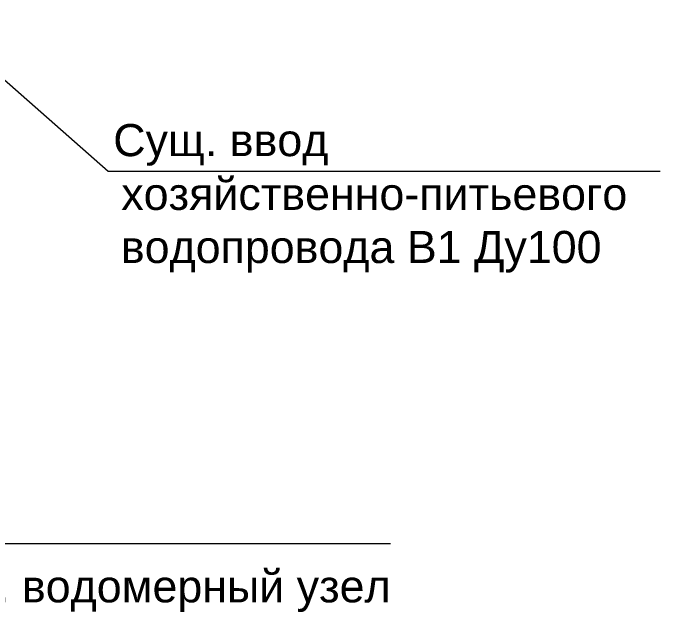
# Model space of a CAD drawing. Header units: millimetres. Extents: x -10178924 to 11692288, y -947381 to 58396.
# Drawn here: x 347573 to 353627, y -541930 to -536329 of the extents above; entities that cross this region are included whole.
import ezdxf

# ---------------------------------------------------------------- set-up
doc = ezdxf.new("R2010")
doc.units = ezdxf.units.MM
doc.layers.add('PDF __надписи_вода', color=7, linetype='Continuous')
doc.layers.add('PDF _Текст', color=7, linetype='Continuous', lineweight=5)
doc.styles.add('PDF Arial', font='arial.ttf')

msp = doc.modelspace()

# ---------------------------------------------------------------- linework, layer by layer
at = {"layer": 'PDF __надписи_вода', "color": 8, "lineweight": 20, "true_color": 0x7f7f7f}
for points in [[(346780.1, -536328.9), (348462.5, -537809.5), (348462.5, -537809.5), (353627.1, -537809.5)], [(345447.4, -537128.2), (346615.2, -541289.4), (346615.2, -541289.4), (351106.7, -541289.4)]]:
    msp.add_lwpolyline(points, dxfattribs=at)

# ---------------------------------------------------------------- texts
at = {"layer": 'PDF _Текст', "color": 8, "true_color": 0x7f7f7f, "attachment_point": 9, "style": 'PDF Arial'}
for s, insert, char_height in [('Сущ. ввод', (350523.7, -537758.4), 300), ('хозяйственно-питьевого', (353320.4, -538174.7), 300.005), ('водопровода В1 Ду100', (353079.7, -538757.5), 300.005), ('Сущ. водомерный узел', (351106.7, -541930.5), 300.005)]:
    msp.add_mtext(s, dxfattribs=dict(at, insert=insert, char_height=char_height))

doc.saveas('drawing.dxf')
